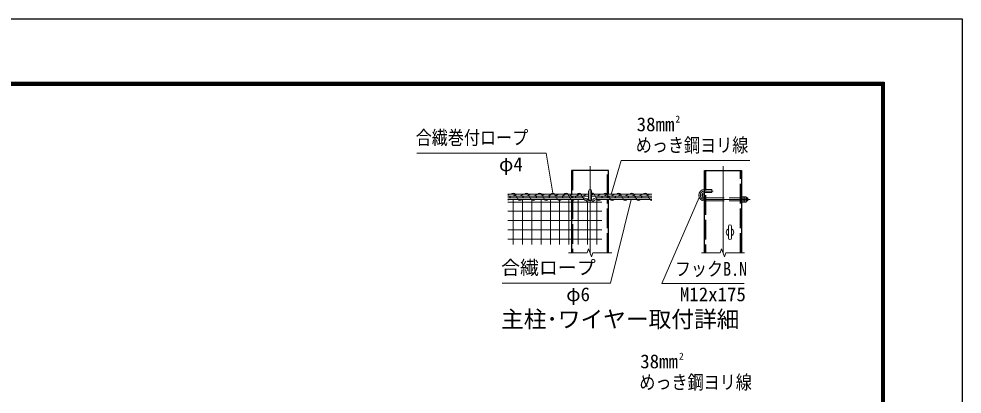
# Model space of a CAD drawing. Units: millimetres, scale not verified. Extents: x -14699 to 14701, y -10394 to 10396.
# Drawn here: x 3249 to 14701, y 5833 to 10396 of the extents above; entities that cross this region are included whole.
import ezdxf
from ezdxf.enums import TextEntityAlignment as Align

# ---------------------------------------------------------------- set-up
doc = ezdxf.new("R2010")
doc.units = ezdxf.units.MM
doc.header["$LTSCALE"] = 40
doc.linetypes.add('DASHED', pattern=[7.5, 6, -1.5])
doc.linetypes.add('USER1', pattern=[50.8, 31.75, -6.35, 6.35, -6.35])
for name, color, linetype, lineweight in [('0-0_D-TTL-TXT', 7, 'Continuous', 13), ('0-1_D-STR1', 1, 'Continuous', 25), ('0-2_D-BMK', 2, 'USER1', 13), ('0-3_D-STR3', 3, 'Continuous', 13), ('0-5_D-STR-DIM', 7, 'Continuous', 13), ('0-8_D-STR-TXT', 7, 'Continuous', 13), ('0-9_D-STR2', 7, 'Continuous', 13), ('0-C_D-TTL', 7, 'Continuous', 25)]:
    doc.layers.add(name, color=color, linetype=linetype, lineweight=lineweight)
doc.styles.add('ＭＳ ゴシック', font='')
doc.styles.get('ＭＳ ゴシック').set_extended_font_data('MS Gothic')

msp = doc.modelspace()

# ---------------------------------------------------------------- linework, layer by layer
at = {"layer": '0-1_D-STR1', "linetype": 'DASHED'}
for p, q in [((9972.28, 8551.27), (9972.28, 8263.26)), ((10395.28, 8263.26), (10395.28, 8551.27)), ((11586.82, 8551.27), (11586.82, 7551.27)), ((12009.82, 7551.27), (12009.82, 8551.27)), ((9972.28, 8239.26), (9972.28, 8218.26)), ((9972.28, 8200.26), (9972.28, 7551.27)), ((10395.28, 8218.26), (10395.28, 8239.26)), ((10395.28, 7551.27), (10395.28, 8200.26))]:
    msp.add_line(p, q, dxfattribs=at)
at = {"layer": '0-1_D-STR1'}
for p, q in [((10408.78, 8263.26), (10408.78, 8551.27)), ((11573.32, 7551.27), (11573.32, 8551.27)), ((9958.78, 8239.26), (9958.78, 8218.26)), ((9958.78, 8200.26), (9958.78, 7551.27)), ((10408.78, 8218.26), (10408.78, 8239.26)), ((10408.78, 7551.27), (10408.78, 8200.26))]:
    msp.add_line(p, q, dxfattribs=at)
for points in [[(10408.78, 8551.27), (9958.78, 8551.27), (9958.78, 8263.26)], [(11573.32, 8551.27), (12023.32, 8551.27), (12023.32, 7551.27)]]:
    msp.add_lwpolyline(points, dxfattribs=at)
at = {"layer": '0-2_D-BMK'}
for p, q in [((10183.78, 7551.27), (10183.78, 8604.27)), ((11798.32, 7551.27), (11798.32, 8604.27)), ((11679.75, 8302.26), (11573.32, 8302.26)), ((11573.32, 8200.26), (12128.32, 8200.26))]:
    msp.add_line(p, q, dxfattribs=at)
msp.add_arc((11573.32, 8251.26), 51, 90, 270, dxfattribs=at)
at = {"layer": '0-3_D-STR3'}
for p, q in [((9183.78, 8263.26), (10165.78, 8263.26)), ((10165.78, 8302.26), (10165.78, 8200.26)), ((10201.78, 8302.26), (10201.78, 8200.26)), ((10201.78, 8263.26), (10933.78, 8263.26)), ((9183.78, 8239.26), (10165.78, 8239.26)), ((10110.92, 8218.26), (9183.78, 8218.26)), ((10109.66, 8200.26), (9183.78, 8200.26)), ((10201.78, 8239.26), (10933.78, 8239.26)), ((10256.64, 8218.26), (10933.78, 8218.26)), ((10257.9, 8200.26), (10933.78, 8200.26)), ((12023.32, 8233.11), (12023.32, 8167.41)), ((12023.32, 8233.11), (12050.92, 8233.11)), ((12023.32, 8216.69), (12050.92, 8216.69)), ((12023.32, 8183.84), (12050.92, 8183.84)), ((12023.32, 8167.41), (12050.92, 8167.41)), ((12053.32, 8233.11), (12053.32, 8167.41)), ((12053.32, 8233.11), (12080.92, 8233.11)), ((12053.32, 8226.11), (12053.32, 8174.41)), ((12053.32, 8216.69), (12080.92, 8216.69)), ((12053.32, 8183.84), (12080.92, 8183.84)), ((12053.32, 8167.41), (12080.92, 8167.41)), ((12083.32, 8226.11), (12083.32, 8174.41)), ((12083.32, 8218.26), (12095.48, 8218.26)), ((12083.32, 8215.42), (12098.32, 8215.42)), ((12083.32, 8182.26), (12095.48, 8182.26)), ((12098.32, 8215.42), (12095.48, 8218.26)), ((12095.48, 8218.26), (12095.48, 8182.26)), ((12098.32, 8215.42), (12098.32, 8185.1)), ((11863.57, 7730.01), (11863.57, 7872.51)), ((11901.07, 7730.01), (11901.07, 7872.51))]:
    msp.add_line(p, q, dxfattribs=at)
at = {"layer": '0-3_D-STR3', "color": 4}
for p, q in [((9273.4, 8263.26), (9310.71, 8200.26)), ((9433.3, 8263.26), (9470.61, 8200.26)), ((9593.21, 8263.26), (9630.52, 8200.26)), ((9753.11, 8263.26), (9790.42, 8200.26)), ((9913.02, 8263.26), (9950.32, 8200.26)), ((10072.92, 8263.26), (10110.23, 8200.26)), ((10232.83, 8263.26), (10270.13, 8200.26)), ((10392.73, 8263.26), (10430.04, 8200.26)), ((10552.63, 8263.26), (10589.94, 8200.26)), ((10712.54, 8263.26), (10749.85, 8200.26)), ((10872.44, 8263.26), (10909.75, 8200.26)), ((9216.54, 8239.26), (9204.11, 8218.26)), ((9376.45, 8239.26), (9364.01, 8218.26)), ((9536.35, 8239.26), (9523.92, 8218.26)), ((9696.26, 8239.26), (9683.82, 8218.26)), ((9856.16, 8239.26), (9843.72, 8218.26)), ((10016.06, 8239.26), (10003.63, 8218.26)), ((10165.78, 8222.06), (10152.87, 8200.26)), ((10335.87, 8239.26), (10323.44, 8218.26)), ((10495.78, 8239.26), (10483.34, 8218.26)), ((10655.68, 8239.26), (10643.25, 8218.26)), ((10815.59, 8239.26), (10803.15, 8218.26))]:
    msp.add_line(p, q, dxfattribs=at)
at = {"layer": '0-3_D-STR3', "linetype": 'DASHED'}
for p, q in [((11573.32, 8320.26), (11663.32, 8320.26)), ((11573.32, 8284.26), (11663.32, 8284.26)), ((11663.32, 8320.26), (11663.32, 8284.26)), ((11573.32, 8218.26), (12023.32, 8218.26)), ((11573.32, 8182.26), (12023.32, 8182.26))]:
    msp.add_line(p, q, dxfattribs=at)
at = {"layer": '0-3_D-STR3'}
for points in [[(9219.78, 8263.26), (9189.77, 8256.32), (9183.78, 8252.86)], [(9304.77, 8263.26), (9274.76, 8256.32), (9256.36, 8245.7), (9228.75, 8239.26)], [(9389.76, 8263.26), (9359.75, 8256.32), (9341.35, 8245.7), (9313.74, 8239.26)], [(9474.76, 8263.26), (9444.75, 8256.32), (9426.34, 8245.7), (9398.73, 8239.26)], [(9559.75, 8263.26), (9529.74, 8256.32), (9511.34, 8245.7), (9483.72, 8239.26)], [(9644.74, 8263.26), (9614.73, 8256.32), (9596.33, 8245.7), (9568.72, 8239.26)], [(9729.73, 8263.26), (9699.72, 8256.32), (9681.32, 8245.7), (9653.71, 8239.26)], [(9814.72, 8263.26), (9784.71, 8256.32), (9766.31, 8245.7), (9738.7, 8239.26)], [(9899.71, 8263.26), (9869.7, 8256.32), (9851.3, 8245.7), (9823.69, 8239.26)], [(9984.71, 8263.26), (9954.7, 8256.32), (9936.29, 8245.7), (9908.68, 8239.26)], [(10069.7, 8263.26), (10039.69, 8256.32), (10021.29, 8245.7), (9993.68, 8239.26)], [(10154.69, 8263.26), (10124.68, 8256.32), (10106.28, 8245.7), (10078.67, 8239.26)], [(10239.68, 8263.26), (10209.67, 8256.32), (10201.78, 8251.77)], [(10324.67, 8263.26), (10294.66, 8256.32), (10276.26, 8245.7), (10248.65, 8239.26)], [(10409.66, 8263.26), (10379.66, 8256.32), (10361.25, 8245.7), (10333.64, 8239.26)], [(10494.66, 8263.26), (10464.65, 8256.32), (10446.24, 8245.7), (10418.63, 8239.26)], [(10579.65, 8263.26), (10549.64, 8256.32), (10531.24, 8245.7), (10503.63, 8239.26)], [(10664.64, 8263.26), (10634.63, 8256.32), (10616.23, 8245.7), (10588.62, 8239.26)], [(10749.63, 8263.26), (10719.62, 8256.32), (10701.22, 8245.7), (10673.61, 8239.26)], [(10834.62, 8263.26), (10804.61, 8256.32), (10786.21, 8245.7), (10758.6, 8239.26)], [(10919.61, 8263.26), (10889.61, 8256.32), (10871.2, 8245.7), (10843.59, 8239.26)], [(12083.32, 8185.1), (12098.32, 8185.1), (12095.48, 8182.26)]]:
    msp.add_lwpolyline(points, dxfattribs=at)
msp.add_circle((11561.32, 8251.26), 12, dxfattribs=at)
at = {"layer": '0-3_D-STR3', "color": 4}
for centre, start, end in [((9252.08, 8251.47), 28.93798, 151.06202), ((9411.98, 8251.47), 28.93798, 151.06202), ((9571.89, 8251.47), 28.93798, 151.06202), ((9731.79, 8251.47), 28.93798, 151.06202), ((9891.69, 8251.47), 28.93798, 151.06202), ((10051.6, 8251.47), 28.93798, 151.06202), ((10211.5, 8251.47), 28.93798, 113.52174), ((10371.41, 8251.47), 28.93798, 151.06202), ((10531.31, 8251.47), 28.93798, 151.06202), ((10691.22, 8251.47), 28.93798, 151.06202), ((10851.12, 8251.47), 28.93798, 151.06202), ((9172.13, 8212.05), 298.5737, 331.06202), ((9332.03, 8212.05), 208.93798, 331.06202), ((9491.93, 8212.05), 208.93798, 331.06202), ((9651.84, 8212.05), 208.93798, 331.06202), ((9811.74, 8212.05), 208.93798, 331.06202), ((9971.65, 8212.05), 208.93798, 331.06202), ((10131.55, 8212.05), 208.93798, 278.73734), ((10291.46, 8212.05), 208.93798, 331.06202), ((10451.36, 8212.05), 208.93798, 331.06202), ((10611.26, 8212.05), 208.93798, 331.06202), ((10771.17, 8212.05), 208.93798, 331.06202), ((10931.07, 8212.05), 208.93798, 276.37941)]:
    msp.add_arc(centre, 24.36, start, end, dxfattribs=at)
at = {"layer": '0-3_D-STR3'}
for centre, radius, start, end in [((10183.78, 8302.26), 18, 0, 180), ((11573.32, 8251.26), 69, 90, 270), ((11573.32, 8251.26), 33, 90, 270), ((10102.34, 8152.32), 48.49, 47.06511, 81.32471), ((10102.34, 8152.32), 66.49, 46.13331, 82.59331), ((10187.5, 8233.3), 69.17, 220.94329, 266.91465), ((10187.5, 8233.3), 51.17, 220.2105, 265.8277), ((10131.55, 8212.05), 24.36, 323.06212, 331.06202), ((10183.78, 8200.26), 18, 180, 0), ((10180.06, 8233.3), 51.17, 274.1723, 319.7895), ((10180.06, 8233.3), 69.17, 273.08535, 318.90015), ((10265.21, 8152.32), 66.49, 97.40669, 133.86669), ((10265.21, 8152.32), 48.49, 98.67529, 132.93489), ((12038.37, 8224.9), 14.99, 326.78843, 33.21157), ((11995.91, 8200.26), 57.41, 343.37369, 16.62631), ((12038.37, 8175.63), 14.99, 326.78843, 33.21157), ((12068.37, 8224.9), 14.99, 326.78843, 33.21157), ((12025.91, 8200.26), 57.41, 343.37369, 16.62631), ((12068.37, 8175.63), 14.99, 326.78843, 33.21157), ((11882.32, 7801.26), 45, 114.62432, 245.37568), ((11882.32, 7872.51), 18.75, 0, 180), ((11882.32, 7801.26), 45, 294.62432, 65.37568), ((11882.32, 7730.01), 18.75, 180, 0)]:
    msp.add_arc(centre, radius, start, end, dxfattribs=at)
at = {"layer": '0-5_D-STR-DIM'}
for p, q in [((10166.46, 7598.84), (10149.15, 7551.27)), ((10201.09, 7503.69), (10166.46, 7598.84)), ((11781, 7598.84), (11763.69, 7551.27)), ((11815.63, 7503.69), (11781, 7598.84)), ((9921.28, 7551.27), (10149.15, 7551.27)), ((10218.41, 7551.27), (10201.09, 7503.69)), ((10218.41, 7551.27), (10446.28, 7551.27)), ((11535.82, 7551.27), (11763.69, 7551.27)), ((11832.95, 7551.27), (11815.63, 7503.69)), ((11832.95, 7551.27), (12060.82, 7551.27))]:
    msp.add_line(p, q, dxfattribs=at)
at = {"layer": '0-8_D-STR-TXT'}
for points in [[(8080.1, 8760.64), (9650.34, 8760.64), (9731.46, 8277.81)], [(12122.06, 8671.77), (10563.37, 8671.77), (10438.68, 8259.58)], [(9117.26, 7180.21), (10431.66, 7180.21), (10682.93, 8198.32)], [(12053.49, 7179.31), (11055.31, 7179.31), (11508.7, 8223.19)]]:
    msp.add_lwpolyline(points, dxfattribs=at)
at = {"layer": '0-9_D-STR2'}
for p, q in [((9183.78, 8168.02), (10164.61, 8168.02)), ((9251.54, 7651.27), (9251.54, 8200.26)), ((9364.04, 7651.27), (9364.04, 8200.26)), ((9476.54, 7651.27), (9476.54, 8200.26)), ((9589.04, 7651.27), (9589.04, 8200.26)), ((9701.54, 7651.27), (9701.54, 8200.26)), ((9814.04, 7651.27), (9814.04, 8200.26)), ((9926.54, 7651.27), (9926.54, 8200.26)), ((10039.04, 7651.27), (10039.04, 8200.26)), ((10151.54, 7651.27), (10151.54, 8174.21)), ((10202.95, 8168.02), (10325.32, 8168.02)), ((10264.04, 7651.27), (10264.04, 8200.26)), ((9183.78, 8055.52), (10325.32, 8055.52)), ((9183.78, 7943.02), (10325.32, 7943.02)), ((9183.78, 7830.52), (10325.32, 7830.52)), ((9183.78, 7718.02), (10325.32, 7718.02))]:
    msp.add_line(p, q, dxfattribs=at)
at = {"layer": '0-C_D-TTL', "color": 2}
msp.add_lwpolyline([(-14698.88, 10395.79), (14701.12, 10395.79), (14701.12, -10394.21), (-14698.88, -10394.21)], close=True, dxfattribs=at)
at = {"layer": '0-C_D-TTL'}
for points in [[(-13753.88, 9625.79), (13756.12, 9625.79), (13756.12, -9624.21), (-13753.88, -9624.21)], [(-13745.13, 9617.04), (13747.37, 9617.04), (13747.37, -9615.46), (-13745.13, -9615.46)], [(-13736.38, 9608.29), (13738.62, 9608.29), (13738.62, -9606.71), (-13736.38, -9606.71)], [(-13727.63, 9599.54), (13729.87, 9599.54), (13729.87, -9597.96), (-13727.63, -9597.96)], [(-13718.88, 9590.79), (13721.12, 9590.79), (13721.12, -9589.21), (-13718.88, -9589.21)]]:
    msp.add_lwpolyline(points, close=True, dxfattribs=at)

# ---------------------------------------------------------------- texts
at = {"layer": '0-0_D-TTL-TXT', "style": 'ＭＳ ゴシック'}
msp.add_text('主柱･ワイヤー取付詳細', height=202.1, dxfattribs=at).set_placement((9102.51, 6582.54), align=Align.BOTTOM_LEFT)
at = {"layer": '0-8_D-STR-TXT', "style": 'ＭＳ ゴシック'}
for s, height, p in [('38mm', 168.3, (10749.59, 8978.84)), ('2', 84.16, (11220.03, 9109.83)), ('φ4', 168.3, (9078.76, 8493.22)), ('合繊ロープ', 168.3, (9103.93, 7236.25)), ('φ6', 168.3, (9894.54, 6912.78)), ('M12x175', 168.3, (11274.09, 6911.89)), ('38mm', 168.3, (10792.96, 6096.77)), ('2', 84.16, (11263.4, 6227.77))]:
    msp.add_text(s, height=height, dxfattribs=at).set_placement(p, align=Align.BOTTOM_LEFT)
at = {"layer": '0-8_D-STR-TXT', "style": 'ＭＳ ゴシック', "width": 0.85}
for s, p in [('合繊巻付ロープ', (8066.78, 8816.68)), ('めっき鋼ヨリ線', (10738.93, 8725.59)), ('フックB.N', (11213.11, 7221.14)), ('めっき鋼ヨリ線', (10782.3, 5843.52))]:
    msp.add_text(s, height=168.3, dxfattribs=at).set_placement(p, align=Align.BOTTOM_LEFT)

doc.saveas('drawing.dxf')
